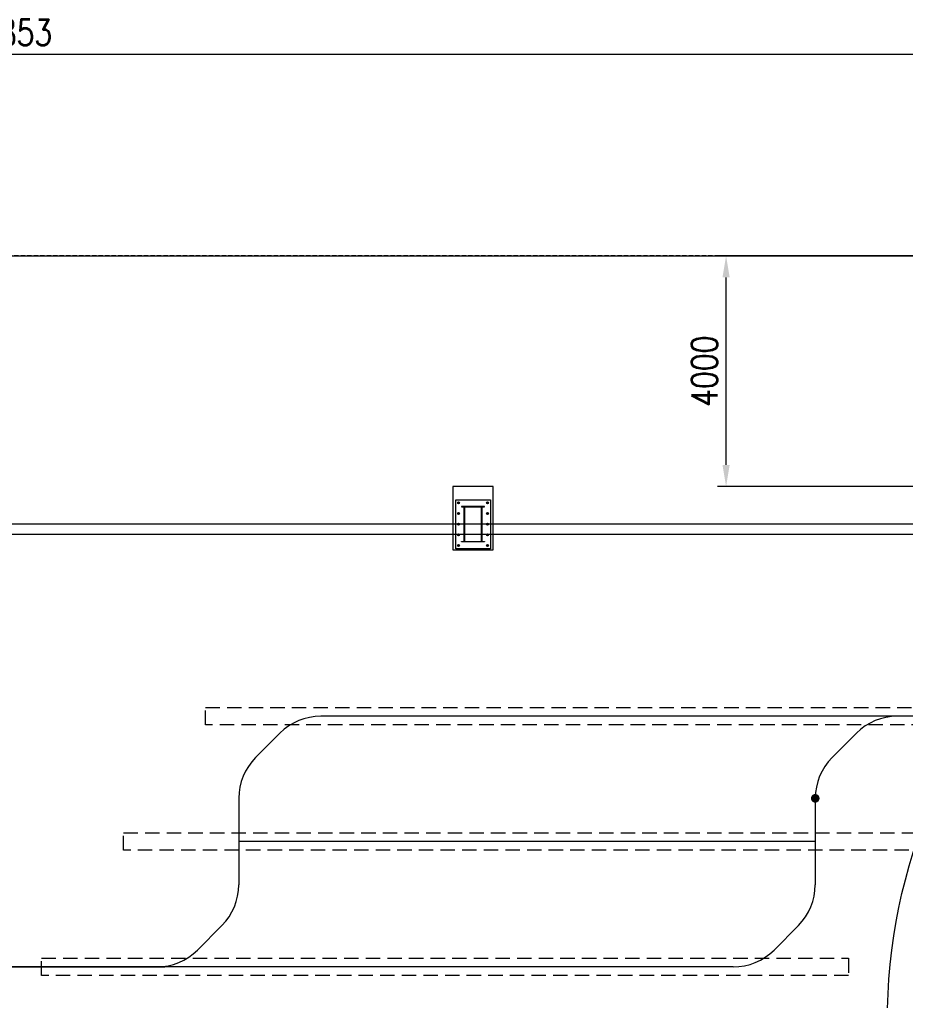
# Model space of a CAD drawing. Header units: inches. Extents: x 702888 to 852715, y 9845 to 271320.
# Drawn here: x 763368 to 778733, y 254237 to 271249 of the extents above; entities that cross this region are included whole.
import ezdxf

# ---------------------------------------------------------------- set-up
doc = ezdxf.new("R2010")
doc.units = ezdxf.units.IN
doc.header["$MEASUREMENT"] = 0
doc.header["$PDMODE"] = 34
doc.linetypes.add('DASHED2', pattern=[0.375, 0.25, -0.125])
doc.layers.get('0').update_dxf_attribs({"lineweight": 5})
doc.layers.get('Defpoints').update_dxf_attribs({"lineweight": 5})
doc.layers.add('AM_5', color=3, linetype='Continuous', lineweight=15)
doc.layers.add('chain', color=2, linetype='Continuous', lineweight=5)
doc.styles.add('s', font='simplex.shx', dxfattribs={"width": 0.8})
doc.dimstyles.new('mahesh$0', dxfattribs={"dimscale": 150, "dimtxt": 3, "dimasz": 2.5, "dimexe": 1, "dimexo": 1, "dimgap": 1, "dimtad": 1, "dimdec": 1, "dimzin": 12, "dimtxsty": 's', "dimcen": 2.5, "dimclrd": 1, "dimclre": 1, "dimclrt": 1, "dimadec": 0, "dimazin": 3, "dimtfac": 1, "dimtdec": 1, "dimtmove": 0, "dimatfit": 3, "dimfxl": 1, "dimlwd": 13, "dimlwe": 13, "dimarcsym": 0})

# ---------------------------------------------------------------- blocks, each defined once
blk = doc.blocks.new('*D449')
at = {"layer": 'AM_5', "color": 1, "lineweight": 13, "transparency": 16777216}
for p, q in [((67438, 32206), (63848, 32206)), ((63998, 28581), (63998, 31831)), ((67438, 28206), (63848, 28206))]:
    blk.add_line(p, q, dxfattribs=at)
at = {"layer": 'AM_5', "color": 1, "transparency": 16777216}
for points in [[(63935, 31831), (64060, 31831), (63998, 32206)], [(63935, 28581), (64060, 28581), (63998, 28206)]]:
    blk.add_solid(points, dxfattribs=at)
at = {"layer": 'Defpoints', "color": 0, "transparency": 16777216}
for p in [(63998, 32206), (67588, 32206), (67588, 28206)]:
    blk.add_point(p, dxfattribs=at)
at = {"layer": 'AM_5', "color": 1, "transparency": 16777216, "insert": (63623, 30206), "char_height": 450, "attachment_point": 5, "rotation": 90, "style": 's'}
blk.add_mtext('4000', dxfattribs=at)
blk = doc.blocks.new('*D423')
at = {"layer": 'AM_5', "color": 1, "lineweight": 13, "transparency": 16777216}
for p, q in [((956, 28356), (956, 35854)), ((101809, 28356), (101809, 35854)), ((1331, 35704), (101434, 35704))]:
    blk.add_line(p, q, dxfattribs=at)
at = {"layer": 'AM_5', "color": 1, "transparency": 16777216}
for points in [[(1331, 35767), (1331, 35642), (956, 35704)], [(101434, 35767), (101434, 35642), (101809, 35704)]]:
    blk.add_solid(points, dxfattribs=at)
at = {"layer": 'Defpoints', "color": 0, "transparency": 16777216}
for p in [(101809, 35704), (956, 28206), (101809, 28206)]:
    blk.add_point(p, dxfattribs=at)
at = {"layer": 'AM_5', "color": 1, "transparency": 16777216, "insert": (51382, 36079), "char_height": 450, "attachment_point": 5, "style": 's'}
blk.add_mtext('100853', dxfattribs=at)
blk = doc.blocks.new('A$C76b9bb42')
at = {"color": 6}
blk.add_line((955.5667, 32206.1859), (105808.5667, 32206.1859), dxfattribs=at)
at = {"linetype": 'DASHED2', "ltscale": 300}
blk.add_line((67587.5667, 32206.1859), (955.5667, 32206.1859), dxfattribs=at)
at = {"color": 3}
for p, q in [((59376.5667, 27921.1859), (59340.5667, 27921.1859)), ((59358.5667, 27903.1859), (59358.5667, 27939.1859)), ((59840.5667, 27921.1859), (59876.5667, 27921.1859)), ((59858.5667, 27903.1859), (59858.5667, 27939.1859)), ((59376.5667, 27736.1859), (59340.5667, 27736.1859)), ((59358.5667, 27718.1859), (59358.5667, 27754.1859)), ((59840.5667, 27736.1859), (59876.5667, 27736.1859)), ((59858.5667, 27718.1859), (59858.5667, 27754.1859)), ((59358.5667, 27533.1859), (59358.5667, 27569.1859)), ((59858.5667, 27533.1859), (59858.5667, 27569.1859)), ((59376.5667, 27551.1859), (59340.5667, 27551.1859)), ((59840.5667, 27551.1859), (59876.5667, 27551.1859)), ((59376.5667, 27366.1859), (59340.5667, 27366.1859)), ((59358.5667, 27384.1859), (59358.5667, 27348.1859)), ((59840.5667, 27366.1859), (59876.5667, 27366.1859)), ((59858.5667, 27384.1859), (59858.5667, 27348.1859)), ((59376.5667, 27181.1859), (59340.5667, 27181.1859)), ((59358.5667, 27199.1859), (59358.5667, 27163.1859)), ((59840.5667, 27181.1859), (59876.5667, 27181.1859)), ((59858.5667, 27199.1859), (59858.5667, 27163.1859))]:
    blk.add_line(p, q, dxfattribs=at)
blk.add_lwpolyline([(59258.5667, 28206.1859), (59258.5667, 27106.1859), (59958.5667, 27106.1859), (59958.5667, 28206.1859)], close=True)
at = {"color": 1}
blk.add_lwpolyline([(59908.5667, 27976.1859), (59908.5667, 27126.1859), (59308.5667, 27126.1859), (59308.5667, 27976.1859)], close=True, dxfattribs=at)
at = {"color": 4}
for points in [[(59808.5667, 27851.1859), (59808.5667, 27859.1859), (59408.5667, 27859.1859), (59408.5667, 27851.1859)], [(59462.5667, 27851.1859), (59462.5667, 27251.1859), (59454.5667, 27251.1859), (59454.5667, 27851.1859)], [(59762.5667, 27851.1859), (59762.5667, 27251.1859), (59754.5667, 27251.1859), (59754.5667, 27851.1859)], [(59808.5667, 27251.1859), (59808.5667, 27243.1859), (59408.5667, 27243.1859), (59408.5667, 27251.1859)]]:
    blk.add_lwpolyline(points, close=True, dxfattribs=at)
at = {"color": 152, "true_color": 0x2776bb}
for points in [[(14008.076, 27551.1859), (14008.076, 3533.1859), (100808.5667, 3533.1859), (100808.5667, 27551.1859)], [(14188.076, 27371.1859), (14188.076, 3713.1859), (100628.5667, 3713.1859), (100628.5667, 27371.1859)]]:
    blk.add_lwpolyline(points, close=True, dxfattribs=at)
at = {"color": 1, "linetype": 'DASHED2', "ltscale": 1000}
for points in [[(68966.6415, 24070.6253), (54966.6415, 24070.6253), (54966.6415, 24370.6253), (68966.6415, 24370.6253)], [(67544.6008, 21896.3612), (53544.6008, 21896.3612), (53544.6008, 22196.3612), (67544.6008, 22196.3612)], [(66122.5601, 19722.0971), (52122.5601, 19722.0971), (52122.5601, 20022.0971), (66122.5601, 20022.0971)]]:
    blk.add_lwpolyline(points, close=True, dxfattribs=at)
at = {"color": 3}
for centre in [(59358.5667, 27921.1859), (59858.5667, 27921.1859), (59358.5667, 27736.1859), (59858.5667, 27736.1859), (59358.5667, 27551.1859), (59858.5667, 27551.1859), (59358.5667, 27366.1859), (59858.5667, 27366.1859), (59358.5667, 27181.1859), (59858.5667, 27181.1859)]:
    blk.add_circle(centre, 16, dxfattribs=at)
at = {"layer": 'chain', "color": 3}
for p, q in [((75872.7227, 24220.6253), (56966.6415, 24220.6253)), ((56259.5347, 23927.7321), (55836.8428, 23501.8958)), ((66259.5347, 23927.7321), (65836.8428, 23501.8958)), ((55544.6008, 22796.3612), (55544.6008, 21296.3612)), ((65544.6008, 22796.3612), (65544.6008, 21296.3612)), ((54829.6668, 20164.9904), (55252.3588, 20590.8266)), ((64829.6668, 20164.9904), (65252.3588, 20590.8266)), ((64122.5601, 19872.0971), (50925.3015, 19872.0971)), ((51522.5601, 19872.0971), (54260.4961, 19872.0971))]:
    blk.add_line(p, q, dxfattribs=at)
at = {"layer": 'chain', "color": 1}
blk.add_line((65544.6008, 22046.3612), (55544.6008, 22046.3612), dxfattribs=at)
at = {"layer": 'chain', "color": 1, "const_width": 75}
blk.add_lwpolyline([(65582.1008, 22796.3612, -1), (65507.1008, 22796.3612, -1)], format="xyb", close=True, dxfattribs=at)
at = {"layer": 'chain', "color": 3}
for centre, radius, start, end in [((56966.6415, 23220.6253), 1000, 90, 135), ((66966.6415, 23220.6253), 1000, 90, 135), ((56542.3774, 22796.3612), 997.7766, 135, 180), ((66542.3774, 22796.3612), 997.7766, 135, 180), ((54546.8241, 21296.3612), 997.7766, 315, 0), ((64546.8241, 21296.3612), 997.7766, 315, 0), ((54122.5601, 20872.0971), 1000, 270, 315), ((64122.5601, 20872.0971), 1000, 270, 315)]:
    blk.add_arc(centre, radius, start, end, dxfattribs=at)
at = {"layer": 'AM_5'}
dim = blk.add_linear_dim(base=(101808.5667, 35704.1543), p1=(955.5667, 28206.1859), p2=(101808.5667, 28206.1859), dimstyle='mahesh$0', override={"dimfxl": 0.35}, dxfattribs=at)
dim.commit()
dim.dimension.update_dxf_attribs({"geometry": '*D423', "text_midpoint": (51382.0667, 35704.1543), "dimtype": 128})
dim = blk.add_linear_dim(base=(63997.6642, 32206.1859), p1=(67587.5667, 28206.1859), p2=(67587.5667, 32206.1859), angle=90, dimstyle='mahesh$0', override={"dimfxl": 0.35}, dxfattribs=at)
dim.commit()
dim.dimension.update_dxf_attribs({"geometry": '*D449', "text_midpoint": (63622.6642, 30206.1859)})

msp = doc.modelspace()

# ---------------------------------------------------------------- linework, layer by layer
msp.add_circle((788386.798, 253839.31), 9967.954)

# ---------------------------------------------------------------- block references
at = {"layer": 'chain', "color": 1}
msp.add_blockref('A$C76b9bb42', (711625.145, 234945.321), dxfattribs=at)

doc.saveas('drawing.dxf')
